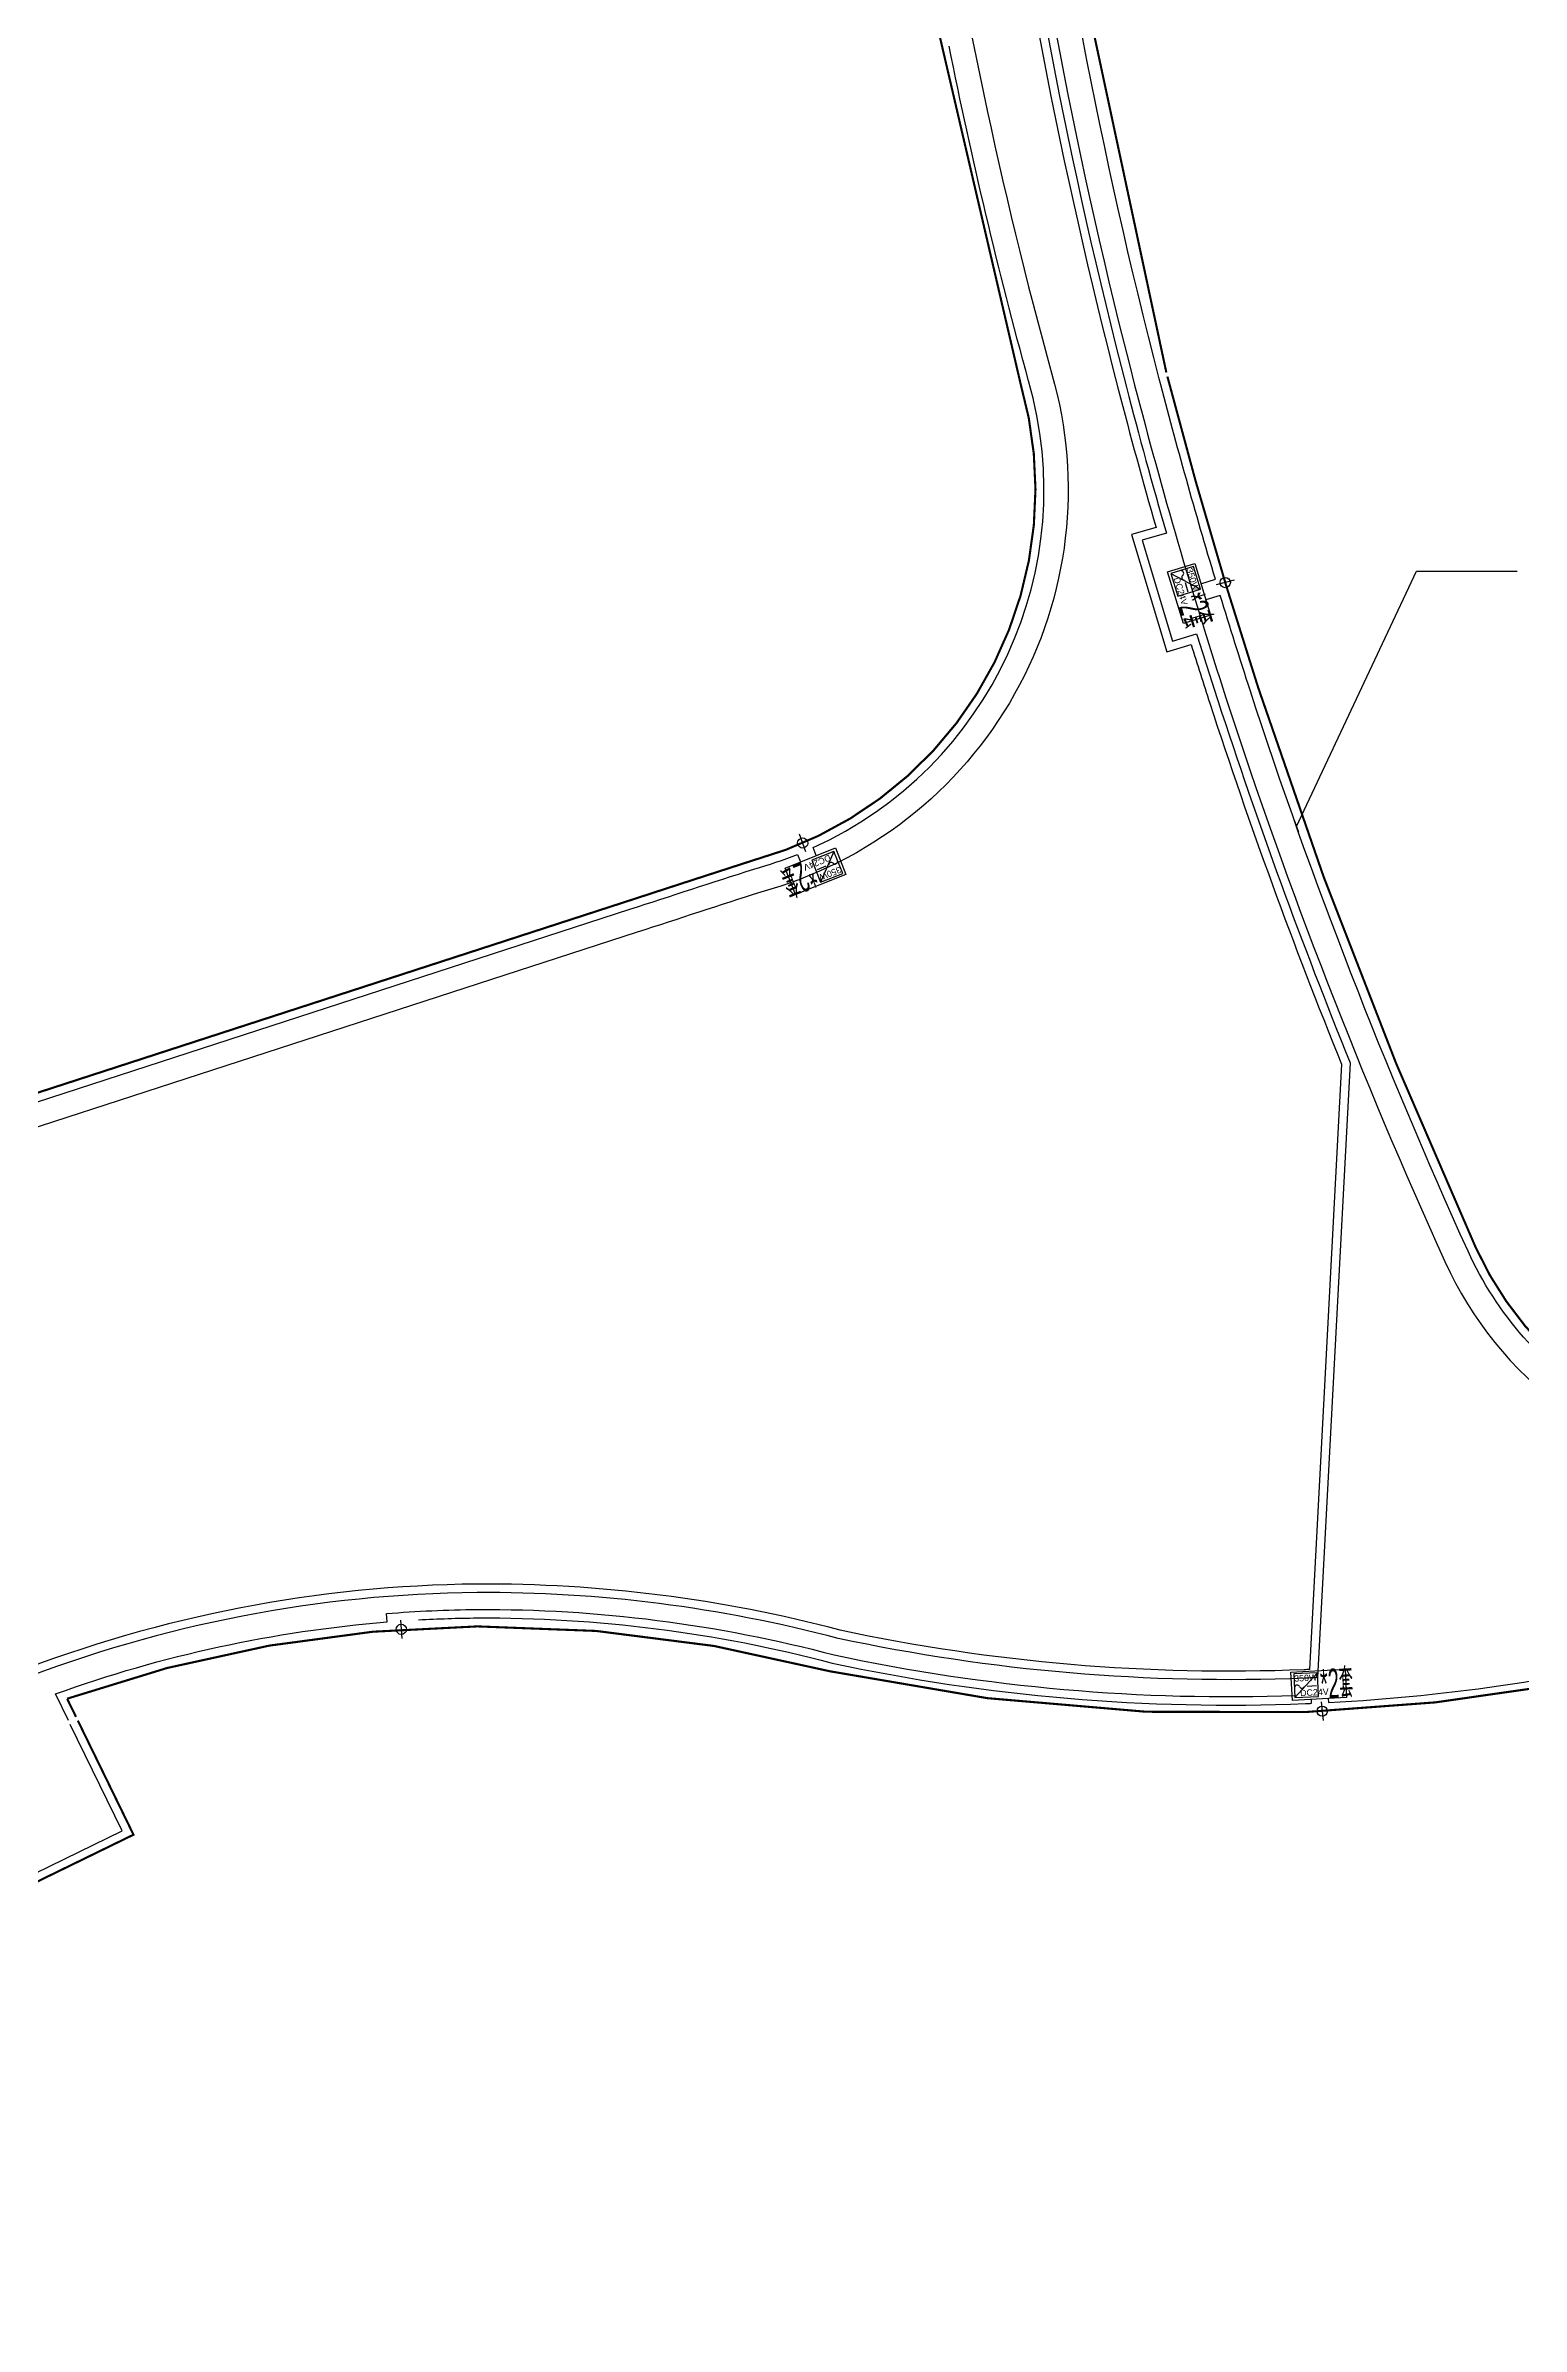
# Model space of a CAD drawing. Header units: inches. Extents: x -187843 to 1582678, y -554589 to 1835338.
# Drawn here: x 1267525 to 1302385, y -380317 to -326415 of the extents above; entities that cross this region are included whole.
import ezdxf
from ezdxf import colors
from ezdxf.entities.mleader import LeaderData, LeaderLine
from ezdxf.lldxf.tags import DXFTag
from ezdxf.math import Vec2, Vec3

# ---------------------------------------------------------------- set-up
doc = ezdxf.new("R2010")
doc.units = ezdxf.units.IN
doc.header["$MEASUREMENT"] = 0
doc.layers.get('0').update_dxf_attribs({"color": 253})
for name, color, linetype in [('0-LIGHT-TXT', 90, 'Continuous'), ('0-SL01', 1, 'Continuous'), ('0-开关电源', 3, 'Continuous'), ('LT-220V', 5, 'Continuous'), ('LT-24V', 4, 'Continuous')]:
    doc.layers.add(name, color=color, linetype=linetype)
doc.styles.add('SMDEI', font='smsim.shx', dxfattribs={"width": 0.75, "bigfont": 'smfs.shx'})
doc.styles.get("Standard").update_dxf_attribs({"font": 'arial.ttf'})
tags = doc.linetypes.add('SL01_LINE', pattern='A,0.3,-0.3,["SL01",Standard,S=0.2,R=-0.1,X=-0.1,Y=-0.1],-1.2', length=1.8).pattern_tags.tags
tags[6] = DXFTag(74, 10)

# ---------------------------------------------------------------- blocks, each defined once
blk = doc.blocks.new('LEDDR01')
at = {"layer": '0-开关电源'}
for p, q in [((-224, 0), (224, 448)), ((19, 205), (198, 205))]:
    blk.add_line(p, q, dxfattribs=at)
blk.add_lwpolyline([(-224, 0), (224, 0), (224, 448), (-224, 448)], close=True, dxfattribs=at)
for centre, start, end in [((-171, 187), 19.4712, 160.5288), ((-81, 219), 199.4712, 340.5288)]:
    blk.add_arc(centre, 47.5, start, end, dxfattribs=at)
at = {"color": 3}
for s, p in [('350W', (-219, 302)), ('DC24V', (-122, 21))]:
    blk.add_text(s, height=120, dxfattribs=at).set_placement(p)
blk = doc.blocks.new('分割')
at = {"layer": 'LT-220V'}
blk.add_lwpolyline([(-168, 141), (166, -144)], dxfattribs=at)
blk.add_circle((0, 0), 121, dxfattribs=at)
blk = doc.blocks.new('_Oblique')
at = {"color": 0, "linetype": 'ByBlock', "lineweight": -2}
blk.add_line((-0.5, -0.5), (0.5, 0.5), dxfattribs=at)

msp = doc.modelspace()

# ---------------------------------------------------------------- linework, layer by layer
at = {"layer": '0-LIGHT-TXT', "color": 7}
for points in [[(1294672, -338655), (1295044, -339879), (1294401, -340075), (1294029, -338850)], [(1286428, -346003), (1285239, -346475), (1284991, -345851), (1286180, -345378)], [(1296943, -364852), (1298221, -364785), (1298257, -365456), (1296979, -365523)]]:
    msp.add_lwpolyline(points, close=True, dxfattribs=at)
at = {"layer": '0-SL01', "linetype": 'SL01_LINE', "const_width": 50}
for points in [[(1293999, -334140, -0.063253), (1289993, -302603, -0.198348), (1326672, -213712), (1326991, -214029)], [(1242207, -363593, -0.108312), (1252567, -356103, -0.022619), (1255225, -355097, -0.000001), (1281262, -346637, -0.000625), (1284198, -345683, 0.418777), (1290552, -334390, -0.059762), (1286476, -307224, -0.048483), (1288013, -282168, 0.200801), (1287831, -281417, 1.373933)], [(1301309, -354823, -0.028165), (1296168, -341586, -0.015174), (1294024, -334237, -5.289601)], [(1307455, -359499, -0.251922), (1301309, -354823, -0.03352)], [(1268242, -365911), (1268033, -365483, -0.082557), (1277724, -363774, -0.066358), (1286058, -364836, 0.062892), (1297292, -365798, 0.051216), (1306394, -364491, -0.246231)]]:
    msp.add_lwpolyline(points, format="xyb", dxfattribs=at)
msp.add_lwpolyline([(1266848, -366702), (1262129, -369003), (1263444, -371700), (1269601, -368697), (1268286, -366001)], dxfattribs=at)
at = {"layer": 'LT-220V'}
for points in [[(1328996, -257682), (1327782, -257929), (1326997, -261353), (1296999, -254204, 0.104873), (1287579, -307178), (1287246, -307190, 0.059777), (1291294, -334181, -0.418072), (1284418, -346421, 0.000621), (1281500, -347369), (1255464, -355829, 0.022602), (1252873, -356810, 0.108266), (1242785, -364103, 0.149711), (1235332, -380741, 0.164767), (1239895, -399504, 0.024072), (1255355, -423310)], [(1328996, -257682), (1328502, -258366), (1327596, -262318), (1297917, -255245, 0.084023), (1288882, -297159), (1289308, -297177, 0.010705), (1289193, -302603, 0.063452), (1293250, -334438, 0.015174), (1295407, -341833, 0.028165), (1300581, -355154, 0.255229), (1307441, -360306, 0.175468), (1313551, -359021), (1320415, -355372), (1336762, -346680), (1337553, -348210)], [(1288993, -302603, 0.063452), (1293056, -334488, 0.007036), (1294002, -337939), (1293428, -338104), (1294144, -340492), (1294714, -340314, 0.003261), (1295217, -341895, 0.017921), (1298341, -350454), (1297573, -364985, -0.001773), (1297260, -364998, -0.062783), (1286244, -364058, 0.06622), (1277717, -362974, 0.090833), (1266820, -365080, 0.05538), (1260795, -368238, 0.069069), (1254490, -373896, 0.107654), (1248355, -385484, -0.211045), (1247739, -386233, -0.01644), (1247018, -386458, 0.284249), (1244537, -389525, 0.08002), (1244897, -400253, -0.08002)], [(1288793, -302603, 0.063452), (1292863, -334538, 0.006643), (1293755, -337802), (1293178, -337968), (1294010, -340743), (1294583, -340565, 0.002868), (1295026, -341957, 0.017833), (1298139, -350488), (1297383, -364793, -0.000745), (1297252, -364798, -0.062756), (1286290, -363863, 0.066186), (1277716, -362774, 0.090836), (1266747, -364894, 0.05538), (1260684, -368072, 0.069069), (1254338, -373767, 0.107654), (1248162, -385430, -0.207746), (1247660, -386049, -0.004566), (1247465, -386114), (1247503, -386213, -0.84342), (1247911, -387265), (1247974, -387428, 0.092222), (1247841, -399653, -0.092222)]]:
    msp.add_lwpolyline(points, format="xyb", dxfattribs=at)
at = {"layer": 'LT-24V', "color": 4}
for points in [[(1294817, -339132), (1295158, -339028, -0.009742), (1293831, -334287, -0.032601), (1290750, -318119)], [(1285729, -345558), (1285654, -345370, 0.372258), (1290744, -334335, -0.017659), (1288867, -326426)], [(1304268, -358508, -0.14615), (1301127, -354906, -0.028165), (1295977, -341648, -0.004639), (1295274, -339411), (1294933, -339515)], [(1265027, -352122), (1281324, -346827, -0.000624), (1284255, -345875, 0.029303), (1285287, -345528), (1285357, -345705)], [(1297825, -365479), (1297830, -365572, 0.04877), (1306451, -364271, 0.057211), (1318138, -359598)], [(1268062, -365999), (1267756, -365370, -0.066684), (1275593, -363670), (1275577, -363470, -0.01765), (1277720, -363374, -0.066289), (1286151, -364447, 0.061677), (1297070, -365406, 0.061677)], [(1276337, -363619, -0.011473), (1277722, -363574, -0.066323), (1286104, -364641, 0.062865), (1297284, -365598, 0.000816), (1297430, -365592), (1297426, -365500)]]:
    msp.add_lwpolyline(points, format="xyb", dxfattribs=at)
msp.add_lwpolyline([(1266935, -366882), (1262396, -369095), (1263536, -371432), (1269333, -368605), (1268106, -366089)], dxfattribs=at)

# ---------------------------------------------------------------- block references
at = {"layer": '0-开关电源', "color": 3, "xscale": 1.25, "yscale": 1.25, "zscale": 1.25}
for p, rotation in [((1294188, -339159), 286.9069499798587), ((1285886, -345562), 201.678970041173), ((1297316, -365443), 3.02903295873754)]:
    msp.add_blockref('LEDDR01', p, dxfattribs=dict(at, rotation=rotation))
at = {"layer": 'LT-220V'}
for p, rotation in [((1295390, -339106), 234.945555165978), ((1285408, -345261), 150.535622358362), ((1275927, -363844), 314.9812372016534), ((1297681, -365778), 315.8083664206952)]:
    msp.add_blockref('分割', p, dxfattribs=dict(at, rotation=rotation))

# ---------------------------------------------------------------- texts
at = {"layer": '0-LIGHT-TXT', "color": 7, "style": 'SMDEI', "width": 0.5}
for rotation, p in [(286.9069, (1294226, -339498)), (201.679, (1285551, -345628)), (3.029, (1297654, -365488))]:
    msp.add_text('*2套', height=700, rotation=rotation, dxfattribs=at).set_placement(p)

# ---------------------------------------------------------------- leaders
at = {"layer": '0-LIGHT-TXT', "color": 7}
ml = msp.add_multileader_mtext('Standard', dxfattribs=at)
ml.set_content('', color=7)
ml.set_leader_properties()
ml.set_arrow_properties(name='OBLIQUE')
ml.build(insert=Vec2(0, 0))
ml.multileader.update_dxf_attribs({"text_right_attachment_type": 6, "dogleg_length": 0.36, "arrow_head_size": 200})
ctx = ml.context
ctx.base_point, ctx.char_height, ctx.arrow_head_size, ctx.landing_gap_size, ctx.plane_origin = Vec3(1302282, -338837), 0.18, 200, 0.09, Vec3(1297320, -344209)
ctx.right_attachment = 6
notes = []
notes.append((ctx, [(0, (1, 1, 0), (1299908, -338837), (1, 0), 2375, [(0, [(1297072, -344869)], 0, [])])]))
ctx.mtext.insert, ctx.mtext.flow_direction = Vec3(1302283, -338837), 5
for ctx, leaders in notes:
    for number, flags, end, landing, length, lines in leaders:
        leader = LeaderData()
        leader.index, (leader.has_last_leader_line, leader.has_dogleg_vector, leader.attachment_direction) = number, flags
        leader.last_leader_point, leader.dogleg_vector, leader.dogleg_length = Vec3(end), Vec3(landing), length
        for number, points, colour, breaks in lines:
            line = LeaderLine()
            line.index, line.vertices, line.color, line.breaks = number, Vec3.list(points), colors.encode_raw_color(colour), breaks
            leader.lines.append(line)
        ctx.leaders.append(leader)

doc.saveas('drawing.dxf')
